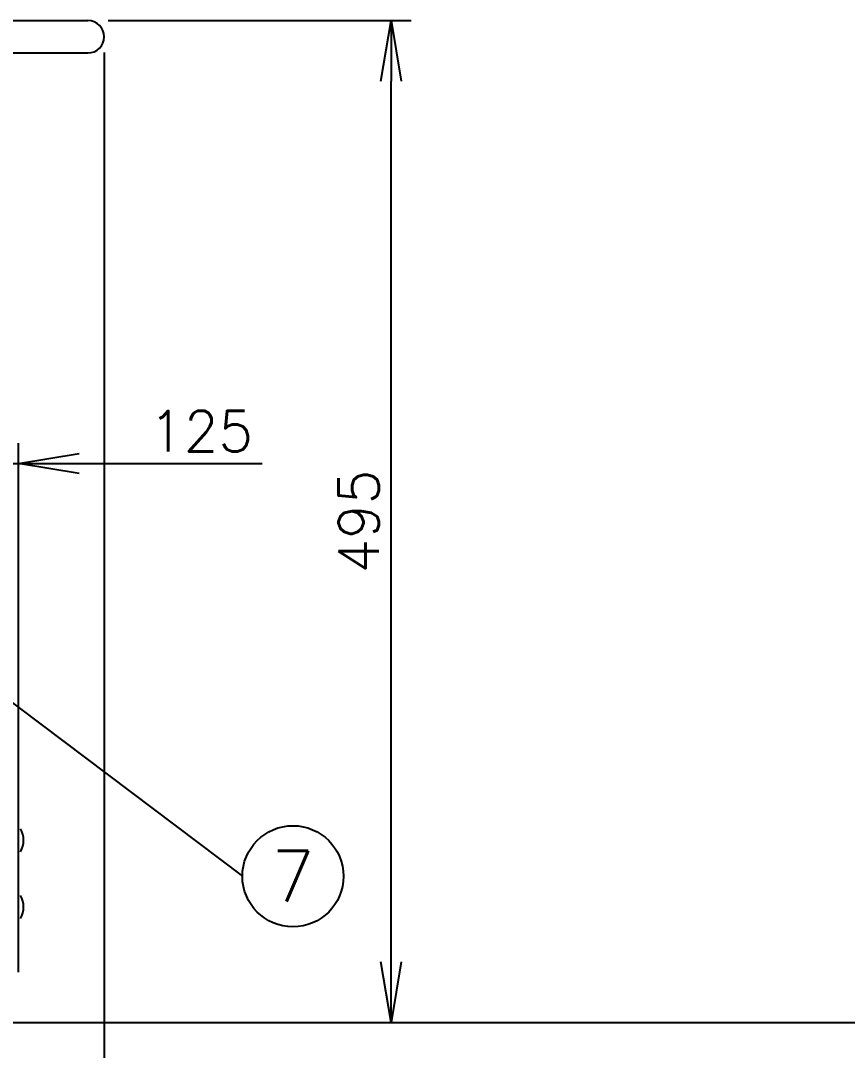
# Model space of a CAD drawing. Extents: x 230 to 4050, y 0 to 2754.
# Drawn here: x 944 to 1353, y 559 to 1068 of the extents above; entities that cross this region are included whole.
import ezdxf
from ezdxf.enums import TextEntityAlignment as Align

# ---------------------------------------------------------------- set-up
doc = ezdxf.new("R2010")
doc.units = 0
doc.header["$PDMODE"] = 3
doc.layers.get('0').update_dxf_attribs({"linetype": 'CONTINUOUS'})
doc.layers.get('DEFPOINTS').update_dxf_attribs({"linetype": 'CONTINUOUS'})
doc.layers.add('DANMEN', color=7, linetype='CONTINUOUS')
doc.layers.add('SUNPOU', color=7, linetype='CONTINUOUS')
doc.styles.get("Standard").update_dxf_attribs({"font": 'SIMPLEX.shx', "bigfont": 'extfont.shx'})
doc.dimstyles.get("Standard").update_dxf_attribs({"dimscale": 10, "dimtxt": 2, "dimasz": 3, "dimexe": 1, "dimexo": 1, "dimgap": 0.6, "dimtad": 3, "dimdec": 0, "dimzin": 0, "dimdsep": 46, "dimtxsty": 'STANDARD', "dimblk1": 'OPEN', "dimblk2": 'OPEN', "dimsah": 1, "dimcen": 1.5, "dimadec": 0, "dimazin": 0, "dimtfac": 1, "dimtdec": 0, "dimtmove": 0, "dimatfit": 0, "dimldrblk": 'DOTSMALL', "dimfxl": 1, "dimtvp": 1, "dimtolj": 1, "dimtzin": 0, "dimarcsym": 0})

# ---------------------------------------------------------------- blocks, each defined once
blk = doc.blocks.new('_OPEN')
at = {"color": 0, "linetype": 'ByBlock'}
for p, q in [((-1, 0.167), (0, 0)), ((0, 0), (-1, -0.167)), ((0, 0), (-1, 0))]:
    blk.add_line(p, q, dxfattribs=at)
blk = doc.blocks.new('*D10')
at = {"layer": 'DEFPOINTS', "color": 0}
for p in [(977.06, 1068.15), (1126.99, 1068.15), (1076.99, 572.67)]:
    blk.add_point(p, dxfattribs=at)
at = {"layer": 'SUNPOU', "color": 0, "lineweight": -2}
for p, q in [((987.06, 1068.15), (1136.99, 1068.15)), ((1126.99, 602.67), (1126.99, 1038.15)), ((1086.99, 572.67), (1136.99, 572.67))]:
    blk.add_line(p, q, dxfattribs=at)
at = {"layer": 'SUNPOU', "color": 0, "lineweight": -2, "xscale": 30, "yscale": 30, "zscale": 30}
for p, rotation in [((1126.99, 1068.15), 90), ((1126.99, 572.67), 270)]:
    blk.add_blockref('_OPEN', p, dxfattribs=dict(at, rotation=rotation))
at = {"layer": 'SUNPOU', "color": 0, "insert": (1110.99, 820.41), "char_height": 20, "attachment_point": 5, "rotation": 90}
blk.add_mtext('\\A1;495', dxfattribs=at)
blk = doc.blocks.new('_DotSmall')
at = {"color": 0, "linetype": 'ByBlock', "const_width": 0.5}
blk.add_lwpolyline([(-0.0625, 0, 1), (0.0625, 0, 1)], format="xyb", close=True, dxfattribs=at)
blk = doc.blocks.new('*D20')
at = {"layer": 'DEFPOINTS', "color": 0}
for p in [(540.56, 1062.43), (985.06, 1062.43), (540.56, 317.67)]:
    blk.add_point(p, dxfattribs=at)
at = {"layer": 'SUNPOU', "color": 0, "lineweight": -2}
for p, q in [((540.56, 1052.43), (540.56, 307.67)), ((985.06, 1052.43), (985.06, 307.67)), ((955.06, 317.67), (570.56, 317.67))]:
    blk.add_line(p, q, dxfattribs=at)
at = {"layer": 'SUNPOU', "color": 0, "lineweight": -2, "xscale": 30, "yscale": 30, "zscale": 30, "rotation": 180}
blk.add_blockref('_OPEN', (540.56, 317.67), dxfattribs=at)
at = {"layer": 'SUNPOU', "color": 0, "lineweight": -2, "xscale": 30, "yscale": 30, "zscale": 30}
blk.add_blockref('_OPEN', (985.06, 317.67), dxfattribs=at)
at = {"layer": 'SUNPOU', "color": 0, "insert": (762.81, 333.67), "char_height": 20, "attachment_point": 5}
blk.add_mtext('\\A1;445', dxfattribs=at)
blk = doc.blocks.new('*D24')
at = {"layer": 'DEFPOINTS', "color": 0}
for p in [(942.73, 849.11), (817.74, 804.24), (942.73, 587.65)]:
    blk.add_point(p, dxfattribs=at)
at = {"layer": 'SUNPOU', "color": 0, "lineweight": -2}
for p, q in [((817.74, 814.24), (817.74, 859.11)), ((942.73, 597.65), (942.73, 859.11)), ((787.74, 849.11), (757.74, 849.11)), ((817.74, 849.11), (942.73, 849.11)), ((972.73, 849.11), (1063.3, 849.11))]:
    blk.add_line(p, q, dxfattribs=at)
at = {"layer": 'SUNPOU', "color": 0, "lineweight": -2, "xscale": 30, "yscale": 30, "zscale": 30}
blk.add_blockref('_OPEN', (817.74, 849.11), dxfattribs=at)
at = {"layer": 'SUNPOU', "color": 0, "lineweight": -2, "xscale": 30, "yscale": 30, "zscale": 30, "rotation": 180}
blk.add_blockref('_OPEN', (942.73, 849.11), dxfattribs=at)
at = {"layer": 'SUNPOU', "color": 0, "insert": (1033.02, 865.11), "char_height": 20, "attachment_point": 5}
blk.add_mtext('\\A1;125', dxfattribs=at)

msp = doc.modelspace()

# ---------------------------------------------------------------- linework, layer by layer
at = {"color": 2, "linetype": 'Continuous'}
for p, q in [((914.86, 1068.15), (977.06, 1068.15)), ((914.86, 1052.15), (977.06, 1052.15))]:
    msp.add_line(p, q, dxfattribs=at)
for centre, radius, start, end in [((977.06, 1060.15), 8, 270, 90), ((933.59, 662.82), 11.63, 330.7455, 29.2545), ((933.59, 629.82), 11.63, 330.7455, 29.2545)]:
    msp.add_arc(centre, radius, start, end, dxfattribs=at)
at = {"layer": 'DANMEN', "color": 2}
msp.add_line((463.32, 572.67), (2240.48, 572.67), dxfattribs=at)
at = {"layer": 'SUNPOU'}
msp.add_circle((1078.44, 645), 25, dxfattribs=at)

# ---------------------------------------------------------------- texts
msp.add_text('7', height=25, dxfattribs=at).set_placement((1078.44, 645), align=Align.MIDDLE)

# ---------------------------------------------------------------- dimensions: what is measured, and where the dimension line sits
dim = msp.add_linear_dim(base=(1126.99, 1068.15), p1=(1076.99, 572.67), p2=(977.06, 1068.15), angle=90, dimstyle='STANDARD', dxfattribs=at)
dim.commit()
dim.dimension.update_dxf_attribs({"geometry": '*D10', "text_midpoint": (1110.99, 820.41)})
dim = msp.add_linear_dim(base=(540.56072455, 317.67436617), p1=(985.06072455, 1062.43007176), p2=(540.56072455, 1062.43007176), dimstyle='STANDARD', dxfattribs=at)
dim.commit()
dim.dimension.update_dxf_attribs({"geometry": '*D20', "text_midpoint": (762.81072455, 333.67436617)})
dim = msp.add_linear_dim(base=(942.73, 849.11), p1=(817.74, 804.24), p2=(942.73, 587.65), dimstyle='STANDARD', dxfattribs=at)
dim.commit()
dim.dimension.update_dxf_attribs({"geometry": '*D24', "text_midpoint": (1033.02, 849.11), "dimtype": 160})

# ---------------------------------------------------------------- leaders
msp.add_leader([(817.74, 822.67), (1053.44, 645)], dimstyle='STANDARD', dxfattribs=at)

doc.saveas('drawing.dxf')
